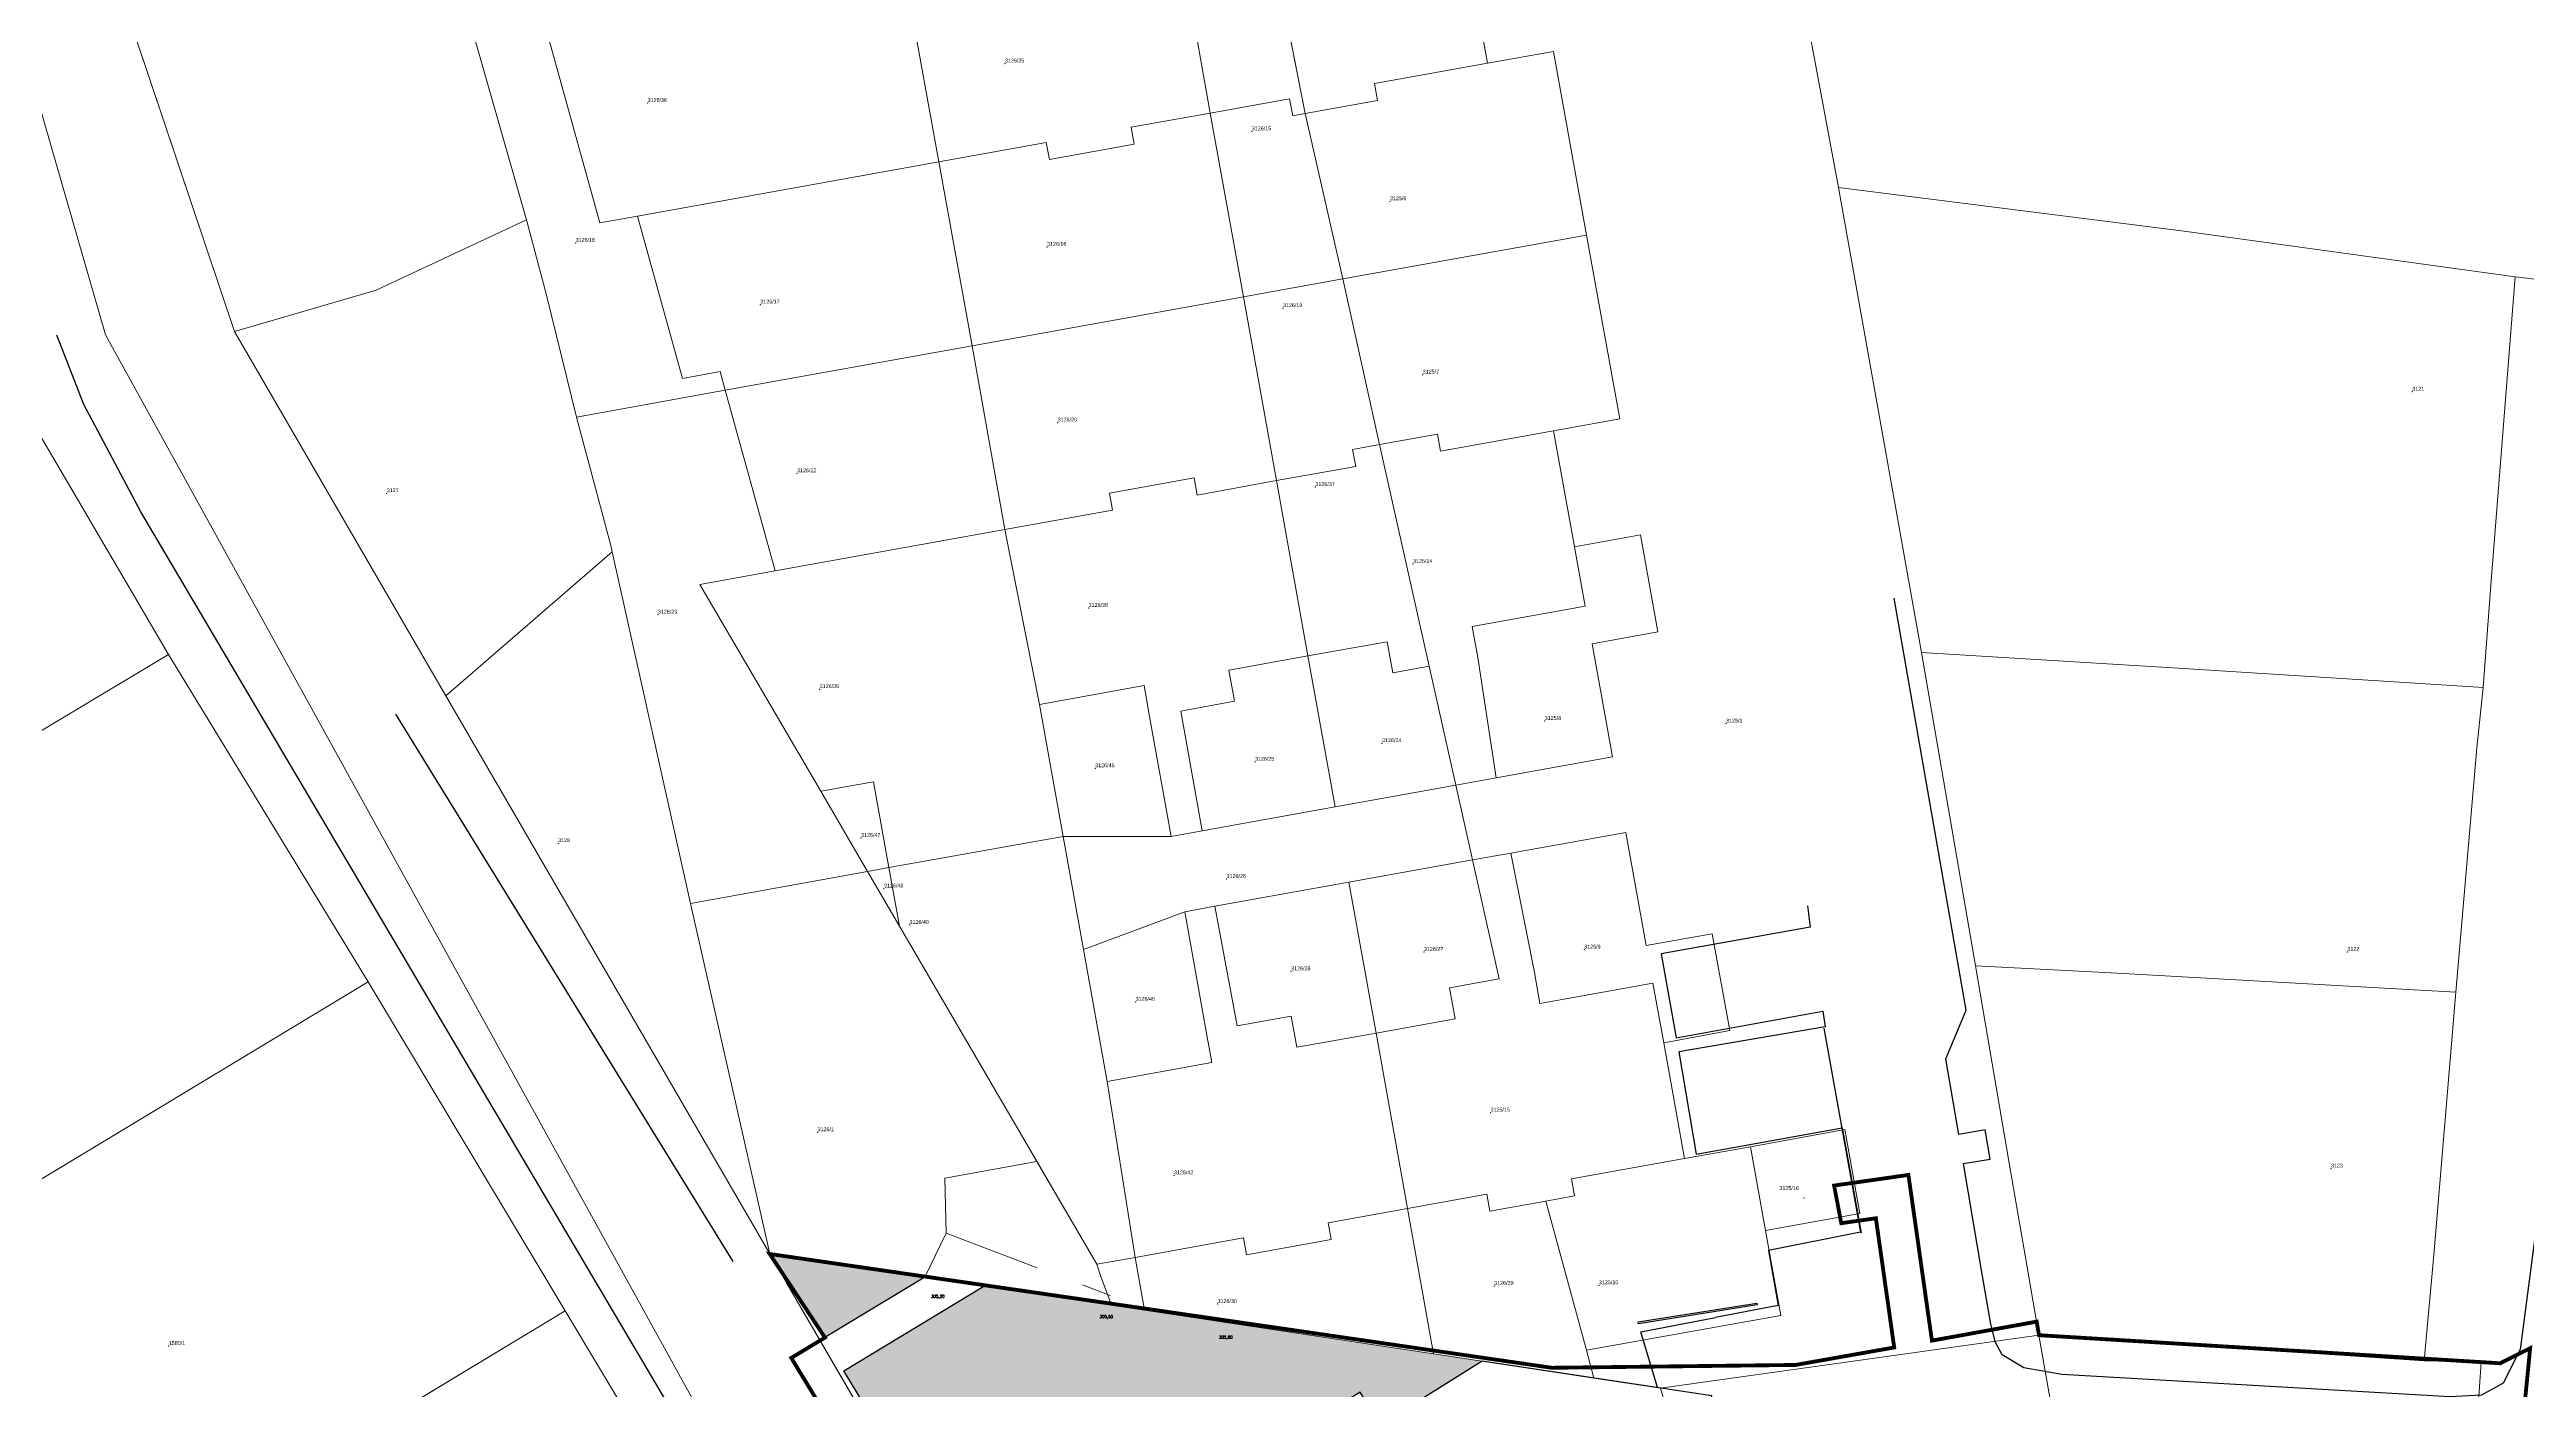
# Model space of a CAD drawing. Header units: metres. Extents: x -741772 to -729469, y -1051765 to -1042288.
# Drawn here: x -741494.3 to -741365, y -1051328.3 to -1051258.4 of the extents above; entities that cross this region are included whole.
import ezdxf
from ezdxf.enums import TextEntityAlignment as Align

# ---------------------------------------------------------------- set-up
doc = ezdxf.new("R2010")
doc.units = ezdxf.units.M
doc.header["$LTSCALE"] = 4
doc.header["$MEASUREMENT"] = 0
doc.linetypes.add('DASHED', pattern=[0.75, 0.5, -0.25])
doc.linetypes.add('ČÁRKOVANÁ', pattern=[19.05, 12.7, -6.35])
doc.layers.add('_navrhovany stav ploch', color=253, linetype='Continuous', lineweight=25)
for name, color, linetype, lineweight, true_color in [('ABMV_popisy vysek', 251, 'Continuous', 15, 0x505050), ('Katastr_1', 7, 'Continuous', 13, 0xafbfcf), ('Katastr_2', 7, 'Continuous', 13, 0xafbfcf)]:
    doc.layers.add(name, color=color, linetype=linetype, lineweight=lineweight, true_color=true_color)
doc.layers.add('ABMV_sachty', color=6, linetype='Continuous')
doc.layers.add('POLOHOPIS', color=252, linetype='Continuous')
doc.layers.add('ZELEN-NAVRH', color=7, linetype='Continuous', true_color=0x868970)
doc.layers.add('ŘEŠENÉ ÚZEMÍ', color=7, linetype='DASHED', true_color=0xd1490a)
doc.styles.add('CARY', font='simplex.shx', dxfattribs={"height": 1.5})
doc.styles.get("Standard").update_dxf_attribs({"font": 'arial.ttf'})
pattern_1 = [(50, (0, 0), (1.0758902739, -0.0941282025), [0.1125, -1.2375]), (355, (0, 0), (-0.2081270004, 1.12828820055), [0.09, -0.99]), (100.45144446, (0.0897, -0.0078), (0.8677632701, 1.03415998645), [0.095610288, -1.051713168]), (46.1842, (0, 0.3), (1.600861996, -0.2482789212), [0.16875, -1.85625]), (96.63563549, (0.1334, 0.2793), (1.4019929185, 1.4611779012), [0.143415513, -1.57757064]), (351.18416399, (0, 0.3), (1.4019929176, 1.4611779004), [0.135, -1.4850000015]), (21, (0.15, 0.225), (0.8953605782, -0.603928336), [0.1125, -1.2375]), (326, (0.15, 0.225), (0.3649729979, 1.0877250676), [0.09, -0.99]), (71.45144474, (0.2246, 0.1747), (1.2603335651, 0.4837967292), [0.095610285, -1.051713168]), (37.5, (0, 0), (0.01823978298, 0.49934078075), [0, -0.978, 0, -1.005, 0, -0.99375]), (7.5, (0, 0), (0.39460430616, 0.59161756782), [0, -0.573, 0, -0.9555, 0, -0.37875]), (327.5, (-0.3345, 0), (0.80073365426, -0.0338323076), [0, -0.375, 0, -1.17, 0, -1.5525]), (317.5, (-0.4845, 0), (0.874779254, 0.1501574735), [0, -0.4875, 0, -0.777, 0, -1.1025])]

# ---------------------------------------------------------------- blocks, each defined once
blk = doc.blocks.new('katastr nemovistosti')
at = {"layer": 'Katastr_1'}
for p, q in [((-59.54, 140.96), (-64.72, 159.64)), ((-64.72, 159.64), (-59.54, 140.96)), ((-68.47, 158.96), (-63.36, 141.13)), ((-63.36, 141.13), (-68.47, 158.96)), ((-25, 158.31), (-22.71, 146.68)), ((-22.71, 146.68), (-25, 158.31)), ((-27.67, 146.7), (-29.31, 155.85)), ((-29.31, 155.85), (-27.67, 146.7)), ((-13.2, 149.3), (-14.29, 155.36)), ((-14.29, 155.36), (-13.2, 149.3)), ((-78.61, 135.3), (-84.59, 153.13)), ((-43.49, 153.3), (-41.84, 144.15)), ((-41.84, 144.15), (-43.49, 153.3)), ((5.12, 142.82), (3.16, 153.35)), ((3.16, 153.35), (5.12, 142.82)), ((-19.1, 148.24), (-13.2, 149.3)), ((-13.2, 149.3), (-19.1, 148.24)), ((-13.2, 149.3), (-9.75, 149.92)), ((-9.75, 149.92), (-13.2, 149.3)), ((-9.75, 149.92), (-8.03, 140.33)), ((-8.03, 140.33), (-9.75, 149.92)), ((-23.53, 147.44), (-27.67, 146.7)), ((-27.67, 146.7), (-23.53, 147.44)), ((-23.37, 146.56), (-23.53, 147.44)), ((-23.53, 147.44), (-23.37, 146.56)), ((-18.95, 147.36), (-19.1, 148.24)), ((-19.1, 148.24), (-18.95, 147.36)), ((-31.8, 145.96), (-27.67, 146.7)), ((-27.67, 146.7), (-31.8, 145.96)), ((-27.67, 146.7), (-25.94, 137.1)), ((-25.94, 137.1), (-27.67, 146.7)), ((-22.71, 146.68), (-23.37, 146.56)), ((-23.37, 146.56), (-22.71, 146.68)), ((-22.71, 146.68), (-18.95, 147.36)), ((-18.95, 147.36), (-22.71, 146.68)), ((-20.76, 138.04), (-22.71, 146.68)), ((-22.71, 146.68), (-20.76, 138.04)), ((-41.84, 144.15), (-36.23, 145.16)), ((-36.23, 145.16), (-41.84, 144.15)), ((-36.23, 145.16), (-36.07, 144.27)), ((-36.07, 144.27), (-36.23, 145.16)), ((-36.07, 144.27), (-31.64, 145.07)), ((-31.64, 145.07), (-36.07, 144.27)), ((-31.64, 145.07), (-31.8, 145.96)), ((-31.8, 145.96), (-31.64, 145.07)), ((-41.84, 144.15), (-57.57, 141.32)), ((-57.57, 141.32), (-41.84, 144.15)), ((-40.11, 134.55), (-41.84, 144.15)), ((-41.84, 144.15), (-40.11, 134.55)), ((23.16, 140.53), (5.12, 142.82)), ((5.12, 142.82), (6.03, 137.75)), ((6.03, 137.75), (5.12, 142.82)), ((5.12, 142.82), (23.16, 140.53)), ((-71.21, 137.45), (-63.36, 141.13)), ((-63.36, 141.13), (-71.21, 137.45)), ((-63.36, 141.13), (-62.32, 137.2)), ((-62.32, 137.2), (-63.36, 141.13)), ((-57.57, 141.32), (-59.54, 140.96)), ((-59.54, 140.96), (-57.57, 141.32)), ((-57.57, 141.32), (-55.22, 132.85)), ((-55.22, 132.85), (-57.57, 141.32)), ((-8.03, 140.33), (-20.76, 138.04)), ((-20.76, 138.04), (-8.03, 140.33)), ((-6.3, 130.73), (-8.03, 140.33)), ((-8.03, 140.33), (-6.3, 130.73)), ((40.44, 138.15), (23.16, 140.53)), ((23.16, 140.53), (40.44, 138.15)), ((-78.61, 135.3), (-71.21, 137.45)), ((-71.21, 137.45), (-78.61, 135.3)), ((-62.32, 137.2), (-60.76, 130.83)), ((-60.76, 130.83), (-62.32, 137.2)), ((-25.94, 137.1), (-40.11, 134.55)), ((-40.11, 134.55), (-25.94, 137.1)), ((-25.94, 137.1), (-20.76, 138.04)), ((-20.76, 138.04), (-25.94, 137.1)), ((-24.21, 127.51), (-25.94, 137.1)), ((-25.94, 137.1), (-24.21, 127.51)), ((-18.83, 129.39), (-20.76, 138.04)), ((-20.76, 138.04), (-18.83, 129.39)), ((6.03, 137.75), (9.46, 118.54)), ((9.46, 118.54), (6.03, 137.75)), ((39.18, 122.05), (40.44, 138.15)), ((40.44, 138.15), (39.18, 122.05)), ((42.53, 137.9), (40.44, 138.15)), ((40.44, 138.15), (42.53, 137.9)), ((-67.57, 116.27), (-78.61, 135.3)), ((-52.99, 132.23), (-40.11, 134.55)), ((-40.11, 134.55), (-52.99, 132.23)), ((-40.11, 134.55), (-38.39, 124.96)), ((-38.39, 124.96), (-40.11, 134.55)), ((-55.22, 132.85), (-53.26, 133.2)), ((-53.26, 133.2), (-55.22, 132.85)), ((-53.26, 133.2), (-52.99, 132.23)), ((-52.99, 132.23), (-53.26, 133.2)), ((-52.99, 132.23), (-60.76, 130.83)), ((-60.76, 130.83), (-52.99, 132.23)), ((-52.99, 132.23), (-50.38, 122.8)), ((-50.38, 122.8), (-52.99, 132.23)), ((-60.76, 130.83), (-58.97, 124.13)), ((-58.97, 124.13), (-60.76, 130.83)), ((-9.75, 130.11), (-6.3, 130.73)), ((-6.3, 130.73), (-9.75, 130.11)), ((-20.24, 129.14), (-18.83, 129.39)), ((-18.83, 129.39), (-20.24, 129.14)), ((-18.83, 129.39), (-15.81, 129.94)), ((-15.81, 129.94), (-18.83, 129.39)), ((-16.24, 117.82), (-18.83, 129.39)), ((-18.83, 129.39), (-16.24, 117.82)), ((-15.81, 129.94), (-15.65, 129.05)), ((-15.65, 129.05), (-15.81, 129.94)), ((-15.65, 129.05), (-9.75, 130.11)), ((-9.75, 130.11), (-15.65, 129.05)), ((-9.75, 130.11), (-8.66, 124.06)), ((-8.66, 124.06), (-9.75, 130.11)), ((-24.21, 127.51), (-20.08, 128.25)), ((-20.08, 128.25), (-24.21, 127.51)), ((-20.08, 128.25), (-20.24, 129.14)), ((-20.24, 129.14), (-20.08, 128.25)), ((-32.93, 126.85), (-28.51, 127.65)), ((-28.51, 127.65), (-32.93, 126.85)), ((-32.78, 125.97), (-32.93, 126.85)), ((-32.93, 126.85), (-32.78, 125.97)), ((-28.51, 127.65), (-28.35, 126.76)), ((-28.35, 126.76), (-28.51, 127.65)), ((-28.35, 126.76), (-24.21, 127.51)), ((-24.21, 127.51), (-28.35, 126.76)), ((-24.21, 127.51), (-22.57, 118.36)), ((-22.57, 118.36), (-24.21, 127.51)), ((-38.39, 124.96), (-32.78, 125.97)), ((-32.78, 125.97), (-38.39, 124.96)), ((-38.39, 124.96), (-50.38, 122.8)), ((-50.38, 122.8), (-38.39, 124.96)), ((-36.59, 115.83), (-38.39, 124.96)), ((-38.39, 124.96), (-36.59, 115.83)), ((-5.21, 124.68), (-8.66, 124.06)), ((-8.66, 124.06), (-5.21, 124.68)), ((-4.3, 119.61), (-5.21, 124.68)), ((-5.21, 124.68), (-4.3, 119.61)), ((-58.89, 123.8), (-67.57, 116.27)), ((-67.57, 116.27), (-58.89, 123.8)), ((-58.97, 124.13), (-58.89, 123.8)), ((-58.89, 123.8), (-58.97, 124.13)), ((-54.81, 105.44), (-58.89, 123.8)), ((-58.89, 123.8), (-54.81, 105.44)), ((-8.66, 124.06), (-8.1, 120.96)), ((-8.1, 120.96), (-8.66, 124.06)), ((-50.38, 122.8), (-54.31, 122.09)), ((-54.31, 122.09), (-50.38, 122.8)), ((-54.31, 122.09), (-48.01, 111.3)), ((-48.01, 111.3), (-54.31, 122.09)), ((38.77, 116.72), (39.18, 122.05)), ((39.18, 122.05), (38.77, 116.72)), ((-8.1, 120.96), (-14, 119.9)), ((-14, 119.9), (-8.1, 120.96)), ((-18.43, 119.1), (-22.57, 118.36)), ((-22.57, 118.36), (-18.43, 119.1)), ((-18.14, 117.48), (-18.43, 119.1)), ((-18.43, 119.1), (-18.14, 117.48)), ((-14, 119.9), (-13.71, 118.27)), ((-13.71, 118.27), (-14, 119.9)), ((-7.74, 118.99), (-4.3, 119.61)), ((-4.3, 119.61), (-7.74, 118.99)), ((-6.68, 113.09), (-7.74, 118.99)), ((-7.74, 118.99), (-6.68, 113.09)), ((-26.7, 117.61), (-22.57, 118.36)), ((-22.57, 118.36), (-26.7, 117.61)), ((-22.57, 118.36), (-21.15, 110.48)), ((-21.15, 110.48), (-22.57, 118.36)), ((-16.24, 117.82), (-18.14, 117.48)), ((-18.14, 117.48), (-16.24, 117.82)), ((-14.85, 111.62), (-16.24, 117.82)), ((-16.24, 117.82), (-14.85, 111.62)), ((-13.71, 118.27), (-12.74, 112)), ((-12.74, 112), (-13.71, 118.27)), ((9.46, 118.54), (11.3, 107.83)), ((11.3, 107.83), (9.46, 118.54)), ((9.46, 118.54), (22.58, 117.73)), ((22.58, 117.73), (9.46, 118.54)), ((22.58, 117.73), (31.12, 117.2)), ((31.12, 117.2), (22.58, 117.73)), ((-36.59, 115.83), (-31.13, 116.82)), ((-31.13, 116.82), (-36.59, 115.83)), ((-31.13, 116.82), (-30.84, 115.19)), ((-30.84, 115.19), (-31.13, 116.82)), ((-26.41, 115.99), (-26.7, 117.61)), ((-26.7, 117.61), (-26.41, 115.99)), ((31.12, 117.2), (38.77, 116.72)), ((38.77, 116.72), (31.12, 117.2)), ((38.77, 116.72), (38.44, 113.56)), ((38.44, 113.56), (38.77, 116.72)), ((-50.67, 87.14), (-67.57, 116.27)), ((-35.35, 108.94), (-36.59, 115.83)), ((-36.59, 115.83), (-35.35, 108.94)), ((-30.84, 115.19), (-29.71, 108.94)), ((-29.71, 108.94), (-30.84, 115.19)), ((-29.21, 115.48), (-26.41, 115.99)), ((-26.41, 115.99), (-29.21, 115.48)), ((-28.1, 109.23), (-29.21, 115.48)), ((-29.21, 115.48), (-28.1, 109.23)), ((-12.74, 112), (-6.68, 113.09)), ((-6.68, 113.09), (-12.74, 112)), ((38.44, 113.56), (37.35, 100.81)), ((37.35, 100.81), (38.44, 113.56)), ((-48.01, 111.3), (-45.26, 111.79)), ((-45.26, 111.79), (-48.01, 111.3)), ((-45.57, 107.1), (-48.01, 111.3)), ((-48.01, 111.3), (-45.57, 107.1)), ((-45.26, 111.79), (-44.45, 107.31)), ((-44.45, 107.31), (-45.26, 111.79)), ((-14.85, 111.62), (-21.15, 110.48)), ((-21.15, 110.48), (-14.85, 111.62)), ((-12.74, 112), (-14.85, 111.62)), ((-14.85, 111.62), (-12.74, 112)), ((-13.98, 107.71), (-14.85, 111.62)), ((-14.85, 111.62), (-13.98, 107.71)), ((-21.15, 110.48), (-28.1, 109.23)), ((-28.1, 109.23), (-21.15, 110.48)), ((-44.45, 107.31), (-35.35, 108.94)), ((-35.35, 108.94), (-44.45, 107.31)), ((-29.71, 108.94), (-35.35, 108.94)), ((-35.35, 108.94), (-34.29, 103.04)), ((-34.29, 103.04), (-35.35, 108.94)), ((-35.35, 108.94), (-29.71, 108.94)), ((-28.1, 109.23), (-29.71, 108.94)), ((-29.71, 108.94), (-28.1, 109.23)), ((-5.97, 109.15), (-11.99, 108.07)), ((-11.99, 108.07), (-5.97, 109.15)), ((-4.91, 103.24), (-5.97, 109.15)), ((-5.97, 109.15), (-4.91, 103.24)), ((-20.44, 106.55), (-13.98, 107.71)), ((-13.98, 107.71), (-20.44, 106.55)), ((-11.99, 108.07), (-13.98, 107.71)), ((-13.98, 107.71), (-11.99, 108.07)), ((-13.98, 107.71), (-12.59, 101.51)), ((-12.59, 101.51), (-13.98, 107.71)), ((-10.75, 101.84), (-11.99, 108.07)), ((-11.99, 108.07), (-10.75, 101.84)), ((11.3, 107.83), (12.27, 102.18)), ((12.27, 102.18), (11.3, 107.83)), ((-45.57, 107.1), (-54.81, 105.44)), ((-54.81, 105.44), (-45.57, 107.1)), ((-44.45, 107.31), (-45.57, 107.1)), ((-45.57, 107.1), (-44.45, 107.31)), ((-43.9, 104.25), (-45.57, 107.1)), ((-45.57, 107.1), (-43.9, 104.25)), ((-43.9, 104.25), (-44.45, 107.31)), ((-44.45, 107.31), (-43.9, 104.25)), ((-27.43, 105.29), (-20.44, 106.55)), ((-20.44, 106.55), (-27.43, 105.29)), ((-20.44, 106.55), (-19.02, 98.67)), ((-19.02, 98.67), (-20.44, 106.55)), ((-54.81, 105.44), (-50.67, 87.14)), ((-50.67, 87.14), (-54.81, 105.44)), ((-34.29, 103.04), (-29, 105)), ((-29, 105), (-34.29, 103.04)), ((-27.43, 105.29), (-29, 105)), ((-29, 105), (-27.43, 105.29)), ((-29, 105), (-27.88, 98.75)), ((-27.88, 98.75), (-29, 105)), ((-26.26, 99.05), (-27.43, 105.29)), ((-27.43, 105.29), (-26.26, 99.05)), ((-33.6, 86.6), (-43.9, 104.25)), ((-43.9, 104.25), (-33.6, 86.6)), ((-1.47, 103.86), (-4.91, 103.24)), ((-4.91, 103.24), (-1.47, 103.86)), ((-0.55, 98.8), (-1.47, 103.86)), ((-1.47, 103.86), (-0.55, 98.8)), ((-33.05, 96.15), (-34.29, 103.04)), ((-34.29, 103.04), (-33.05, 96.15)), ((12.27, 102.18), (14.02, 91.99)), ((19.02, 101.83), (12.27, 102.18)), ((14.02, 91.99), (12.27, 102.18)), ((12.27, 102.18), (19.02, 101.83)), ((-121.24, 71.41), (-71.63, 101.34)), ((-71.63, 101.34), (-61.35, 84.17)), ((-12.59, 101.51), (-15.18, 101.04)), ((-15.18, 101.04), (-12.59, 101.51)), ((-15.18, 101.04), (-14.89, 99.42)), ((-14.89, 99.42), (-15.18, 101.04)), ((-10.46, 100.21), (-10.75, 101.84)), ((-10.75, 101.84), (-10.46, 100.21)), ((-4.56, 101.28), (-10.46, 100.21)), ((-10.46, 100.21), (-4.56, 101.28)), ((-4, 98.17), (-4.56, 101.28)), ((-4.56, 101.28), (-4, 98.17)), ((20.3, 101.76), (19.02, 101.83)), ((19.02, 101.83), (20.3, 101.76)), ((37.35, 100.81), (20.3, 101.76)), ((20.3, 101.76), (37.35, 100.81)), ((36.2, 87.1), (37.35, 100.81)), ((37.35, 100.81), (36.2, 87.1)), ((-27.88, 98.75), (-27.59, 97.13)), ((-27.59, 97.13), (-27.88, 98.75)), ((-23.45, 99.55), (-26.26, 99.05)), ((-26.26, 99.05), (-23.45, 99.55)), ((-23.16, 97.93), (-23.45, 99.55)), ((-23.45, 99.55), (-23.16, 97.93)), ((-19.02, 98.67), (-23.16, 97.93)), ((-23.16, 97.93), (-19.02, 98.67)), ((-14.89, 99.42), (-19.02, 98.67)), ((-19.02, 98.67), (-14.89, 99.42)), ((-19.02, 98.67), (-17.38, 89.52)), ((-17.38, 89.52), (-19.02, 98.67)), ((-4, 98.17), (-0.55, 98.8)), ((-0.55, 98.8), (-4, 98.17)), ((-27.59, 97.13), (-33.05, 96.15)), ((-33.05, 96.15), (-27.59, 97.13)), ((-2.91, 92.12), (-4, 98.17)), ((-4, 98.17), (-2.91, 92.12)), ((-33.05, 96.15), (-31.6, 86.96)), ((-31.6, 86.96), (-33.05, 96.15)), ((0.53, 92.74), (5.46, 93.63)), ((5.46, 93.63), (0.53, 92.74)), ((5.46, 93.63), (6.24, 89.25)), ((6.24, 89.25), (5.46, 93.63)), ((-2.91, 92.12), (-8.81, 91.06)), ((-8.81, 91.06), (-2.91, 92.12)), ((0.53, 92.74), (-2.91, 92.12)), ((-2.91, 92.12), (0.53, 92.74)), ((1.32, 88.36), (0.53, 92.74)), ((0.53, 92.74), (1.32, 88.36)), ((14.02, 91.99), (14.96, 86.55)), ((14.96, 86.55), (14.02, 91.99)), ((-8.81, 91.06), (-8.65, 90.17)), ((-8.65, 90.17), (-8.81, 91.06)), ((-17.38, 89.52), (-21.51, 88.77)), ((-21.51, 88.77), (-17.38, 89.52)), ((-17.38, 89.52), (-13.24, 90.26)), ((-13.24, 90.26), (-17.38, 89.52)), ((-16.01, 81.92), (-17.38, 89.52)), ((-17.38, 89.52), (-16.01, 81.92)), ((-13.24, 90.26), (-13.08, 89.38)), ((-13.08, 89.38), (-13.24, 90.26)), ((-13.08, 89.38), (-10.16, 89.9)), ((-10.16, 89.9), (-13.08, 89.38)), ((-8.65, 90.17), (-10.16, 89.9)), ((-10.16, 89.9), (-8.65, 90.17)), ((-10.16, 89.9), (-8.03, 82.11)), ((-8.03, 82.11), (-10.16, 89.9)), ((6.24, 89.25), (1.32, 88.36)), ((1.32, 88.36), (6.24, 89.25)), ((-25.94, 87.98), (-31.6, 86.96)), ((-31.6, 86.96), (-25.94, 87.98)), ((-25.78, 87.09), (-25.94, 87.98)), ((-25.94, 87.98), (-25.78, 87.09)), ((-21.51, 88.77), (-21.36, 87.89)), ((-21.36, 87.89), (-21.51, 88.77)), ((2.12, 83.93), (1.32, 88.36)), ((1.32, 88.36), (2.12, 83.93)), ((-49.8, 85.64), (-50.67, 87.14)), ((-50.67, 87.14), (-31.1, 84.2)), ((-31.1, 84.2), (-50.67, 87.14)), ((-31.6, 86.96), (-33.6, 86.6)), ((-33.6, 86.6), (-31.6, 86.96)), ((-31.6, 86.96), (-31.1, 84.2)), ((-31.1, 84.2), (-31.6, 86.96)), ((-21.36, 87.89), (-25.78, 87.09)), ((-25.78, 87.09), (-21.36, 87.89)), ((35.69, 81.57), (36.2, 87.1)), ((36.2, 87.1), (35.69, 81.57)), ((-41.95, 72.15), (-49.8, 85.64)), ((14.96, 86.55), (15.59, 82.9)), ((15.59, 82.9), (14.96, 86.55)), ((-61.35, 84.17), (-81.33, 72.11)), ((-31.1, 84.2), (-16.01, 81.92)), ((-16.01, 81.92), (-31.1, 84.2)), ((-8.03, 82.11), (2.12, 83.93)), ((2.12, 83.93), (-8.03, 82.11)), ((-4.16, 80.14), (15.59, 82.9)), ((15.59, 82.9), (-4.16, 80.14)), ((17.41, 72.43), (15.59, 82.9)), ((15.59, 82.9), (26.11, 82.2)), ((15.59, 82.9), (17.41, 72.43)), ((26.11, 82.2), (15.59, 82.9)), ((-7.64, 80.66), (-16.01, 81.92)), ((-16.01, 81.92), (-7.64, 80.66)), ((-8.03, 82.11), (-7.64, 80.66)), ((-7.64, 80.66), (-8.03, 82.11)), ((26.11, 82.2), (35.69, 81.57)), ((35.69, 81.57), (26.11, 82.2)), ((35.69, 81.57), (38.67, 81.49)), ((38.67, 81.49), (35.69, 81.57)), ((38.67, 81.49), (37.75, 67.96)), ((37.75, 67.96), (38.67, 81.49)), ((-4.16, 80.14), (-7.64, 80.66)), ((-7.64, 80.66), (-4.16, 80.14)), ((-1.69, 71.08), (-4.16, 80.14)), ((-4.16, 80.14), (-1.69, 71.08))]:
    blk.add_line(p, q, dxfattribs=at)
blk.add_lwpolyline([(-111.93, 285.11), (-102.85, 253.79, 0.190076), (-92.08, 253.46), (-90.63, 250.07), (-84.5, 234.47, 0.363311), (-101.85, 213.09), (-84.59, 153.13), (-78.61, 135.3), (-67.57, 116.27), (-50.67, 87.14), (-49.8, 85.64), (-41.95, 72.15), (-13.49, 23.2), (-2.48, 4.26), (0, 0), (-7.26, -1.34), (-9.81, -1.81), (-85.35, 135.12), (-125.54, 274.55), (-176.04, 440.07)], format="xyb", dxfattribs=at)
blk.add_lwpolyline([(-125.54, 274.55), (-85.35, 135.12), (-9.81, -1.81), (-15.71, -3.73), (-13.87, -2.55), (-12.73, -0.79), (-12.43, 1.52), (-13.18, 3.7), (-29.48, 30.94), (-40.78, 49.81), (-44.81, 56.54), (-51.07, 67), (-61.35, 84.17), (-71.63, 101.34), (-82.06, 118.44), (-91.67, 134.83), (-98.57, 158.55)], dxfattribs=at)
for points in [[(-91.67, 134.83), (-82.06, 118.44), (-129.37, 90.09), (-134.94, 115.99), (-114.78, 124.75)], [(-71.63, 101.34), (-121.24, 71.41), (-123.29, 74.85), (-128.57, 71.71), (-126.56, 68.21), (-127.7, 67.51), (-129.39, 72.2), (-134.67, 86.91), (-129.37, 90.09), (-82.06, 118.44)], [(-61.35, 84.17), (-51.07, 67), (-73.57, 53.49), (-83.14, 47.75), (-93.43, 64.88), (-90.89, 66.39), (-85.39, 69.66), (-84.91, 68.86), (-85.19, 68.69), (-82.41, 64.09), (-77.79, 66.88), (-80.57, 71.48), (-80.85, 71.31), (-81.33, 72.11)]]:
    blk.add_lwpolyline(points, close=True, dxfattribs=at)
for p in [(-38.39, 149.28), (-57.04, 147.22), (-25.5, 145.74), (-18.29, 142.09), (-60.8, 139.91), (-36.19, 139.71), (-51.16, 136.7), (-23.88, 136.51), (-16.58, 133.04), (35.08, 132.15), (-35.64, 130.54), (-70.66, 126.85), (-49.24, 127.89), (-22.18, 127.17), (-17.09, 123.15), (-56.51, 120.51), (-34.02, 120.86), (-48.06, 116.62), (-18.7, 113.8), (-10.21, 114.96), (-0.75, 114.82), (-25.34, 112.83), (-33.68, 112.49), (-45.9, 108.85), (-61.71, 108.58), (-44.7, 106.21), (-26.82, 106.71), (-43.37, 104.31), (-16.52, 102.9), (-8.15, 103.02), (31.69, 102.9), (-23.45, 101.89), (-31.57, 100.3), (-13.04, 94.52), (-48.17, 93.49), (-29.56, 91.24), (30.83, 91.6), (3.32, 90.06), (-12.85, 85.47), (-7.38, 85.5), (-27.29, 84.52), (-82.04, 82.33)]:
    blk.add_point(p, dxfattribs=at)
at = {"layer": 'Katastr_2', "linetype": 'Continuous'}
for s, p in [('3126/35', (-38.39, 149.28)), ('3126/36', (-57.04, 147.22)), ('3126/15', (-25.5, 145.74)), ('3125/6', (-18.29, 142.09)), ('3126/18', (-60.8, 139.91)), ('3126/16', (-36.19, 139.71)), ('3126/17', (-51.16, 136.7)), ('3126/19', (-23.88, 136.51)), ('3125/7', (-16.58, 133.04)), ('3121', (35.08, 132.15)), ('3126/20', (-35.64, 130.54)), ('3126/22', (-49.24, 127.89)), ('3127', (-70.66, 126.85)), ('3126/37', (-22.18, 127.17)), ('3125/14', (-17.09, 123.15)), ('3126/23', (-56.51, 120.51)), ('3126/38', (-34.02, 120.86)), ('3126/39', (-48.06, 116.62)), ('3125/8', (-10.21, 114.96)), ('3125/1', (-0.75, 114.82)), ('3126/24', (-18.7, 113.8)), ('3126/45', (-33.68, 112.49)), ('3126/25', (-25.34, 112.83)), ('3128', (-61.71, 108.58)), ('3126/47', (-45.9, 108.85)), ('3126/48', (-44.7, 106.21)), ('3126/26', (-26.82, 106.71)), ('3126/40', (-43.37, 104.31)), ('3126/28', (-23.45, 101.89)), ('3126/27', (-16.52, 102.9)), ('3125/9', (-8.15, 103.02)), ('3122', (31.69, 102.9)), ('3126/46', (-31.57, 100.3)), ('3125/15', (-13.04, 94.52)), ('3126/1', (-48.17, 93.49)), ('3123', (30.83, 91.6)), ('3126/42', (-29.56, 91.24)), ('3125/16', (2.04, 90.42)), ('3126/29', (-12.85, 85.47)), ('3125/10', (-7.38, 85.5)), ('3126/30', (-27.29, 84.52)), ('1580/1', (-82.04, 82.33))]:
    blk.add_text(s, height=0.2, dxfattribs=at).set_placement(p, align=Align.BOTTOM_LEFT)

msp = doc.modelspace()

# ---------------------------------------------------------------- hatches: boundary and pattern name
at = {"layer": 'ZELEN-NAVRH'}
h = msp.add_hatch(dxfattribs=at)
h.set_pattern_fill('AR-CONC', color=256, scale=0.15)
h.set_pattern_definition(pattern_1)
h.paths.add_polyline_path([(-741448.607, -1051322.467), (-741456.69, -1051321.25), (-741453.804, -1051325.615)])
h.paths.add_polyline_path([(-741419.501, -1051326.851), (-741424.559, -1051326.086), (-741445.513, -1051322.932), (-741452.729, -1051327.299), (-741443.187, -1051341.673), (-741433.276, -1051335.471), (-741434.337, -1051333.776), (-741432.642, -1051332.715), (-741430.946, -1051331.654), (-741429.251, -1051330.593), (-741427.555, -1051329.532), (-741425.86, -1051328.471), (-741424.799, -1051330.166)])
h = msp.add_hatch(dxfattribs=at)
h.set_pattern_fill('AR-CONC', color=256, scale=0.15)
h.set_pattern_definition(pattern_1)
h.paths.add_polyline_path([(-741452.729, -1051327.299), (-741452.818, -1051327.352), (-741444.919, -1051340.408), (-741443.888, -1051342.112), (-741443.187, -1051341.673)])
h.paths.add_polyline_path([(-741442.353, -1051342.934), (-741442.851, -1051343.246), (-741440.603, -1051346.962), (-741439.968, -1051346.564)])
h.paths.add_polyline_path([(-741421.001, -1051375.25), (-741422.822, -1051376.352), (-741418.007, -1051384.309), (-741415.89, -1051382.982)])
h.paths.add_polyline_path([(-741414.421, -1051385.189), (-741416.636, -1051386.576), (-741410.378, -1051396.919), (-741406.965, -1051396.291), (-741410.987, -1051390.375)])
h.paths.add_polyline_path([(-741438.589, -1051348.65), (-741439.303, -1051349.097), (-741431.151, -1051362.583), (-741429.896, -1051361.797)])
h.paths.add_polyline_path([(-741428.857, -1051363.324), (-741430.194, -1051364.166), (-741423.881, -1051374.597), (-741422.124, -1051373.534)])

# ---------------------------------------------------------------- linework, layer by layer
at = {"layer": '_navrhovany stav ploch'}
for points in [[(-741448.589, -1051322.466), (-741455.565, -1051326.67), (-741448.419, -1051338.517), (-741440.589, -1051351.467), (-741425.745, -1051375.991)], [(-741424.798, -1051330.163), (-741425.859, -1051328.468), (-741434.336, -1051333.773), (-741433.275, -1051335.468), (-741443.887, -1051342.109), (-741444.918, -1051340.405), (-741452.817, -1051327.349), (-741445.512, -1051322.929)]]:
    msp.add_lwpolyline(points, dxfattribs=at)
msp.add_lwpolyline([(-741368.247, -1051368.798), (-741367.539, -1051359.187), (-741367.004, -1051350.43), (-741366.357, -1051340.675, 0.395833), (-741371.975, -1051334.689), (-741402.764, -1051332.618), (-741407.676, -1051332.397), (-741407.507, -1051328.649), (-741419.5, -1051326.848), (-741424.798, -1051330.163)], format="xyb", dxfattribs=at)
at = {"layer": 'POLOHOPIS'}
for points in [[(-741442.197, -1051421.674), (-741419.424, -1051413.823), (-741417.766, -1051412.832), (-741417.307, -1051411.897), (-741416.56, -1051410.072), (-741416.174, -1051408.051), (-741416.412, -1051406.417), (-741416.979, -1051405.089), (-741419.16, -1051401.348), (-741441.132, -1051364.434), (-741455.053, -1051340.855), (-741489.52, -1051282.502), (-741492.488, -1051276.908), (-741493.908, -1051273.294)], [(-741361.578, -1051291.14), (-741364.404, -1051319.323), (-741365.317, -1051326.231), (-741366.197, -1051327.99), (-741367.328, -1051328.618), (-741368.991, -1051328.702), (-741389.246, -1051327.54), (-741391.221, -1051327.199), (-741392.344, -1051326.511), (-741392.699, -1051325.875), (-741392.945, -1051324.921), (-741393.389, -1051322.296), (-741394.365, -1051316.532), (-741392.983, -1051316.298), (-741393.241, -1051314.776), (-741394.623, -1051315.01), (-741395.292, -1051311.059), (-741394.496, -1051309.154), (-741394.233, -1051308.524), (-741397.993, -1051287.016)], [(-741458.599, -1051321.646), (-741476.211, -1051293.067)], [(-741402.514, -1051303.075), (-741402.371, -1051304.182), (-741410.153, -1051305.578), (-741409.363, -1051309.959), (-741401.711, -1051308.58), (-741401.592, -1051309.396), (-741409.237, -1051310.691), (-741408.331, -1051316.042), (-741400.7, -1051314.667), (-741399.711, -1051320.155)], [(-741401.661, -1051309.47), (-741399.75, -1051320.11), (-741404.55, -1051321.06), (-741404.05, -1051323.94), (-741407.323, -1051324.57)], [(-741405.15, -1051323.91), (-741411.34, -1051324.9), (-741411.356, -1051324.801), (-741405.166, -1051323.811), (-741405.15, -1051323.91)], [(-741410.337, -1051328.224), (-741411.22, -1051325.32), (-741407.323, -1051324.57)]]:
    msp.add_lwpolyline(points, dxfattribs=at)
at = {"layer": 'POLOHOPIS', "lineweight": 5}
msp.add_lwpolyline([(-741438.84, -1051323.93), (-741439.413, -1051322.419), (-741439.62, -1051321.79), (-741442.747, -1051316.431), (-741447.54, -1051317.294), (-741447.482, -1051320.162), (-741448.59, -1051322.467)], dxfattribs=at)
at = {"layer": 'POLOHOPIS', "linetype": 'ČÁRKOVANÁ', "lineweight": 5, "ltscale": 0.1}
msp.add_lwpolyline([(-741447.482, -1051320.162), (-741438.91, -1051323.42)], dxfattribs=at)
at = {"layer": 'ŘEŠENÉ ÚZEMÍ', "color": 11, "ltscale": 4, "true_color": 0xf27172, "const_width": 0.2}
msp.add_lwpolyline([(-741447.18, -1051340.463), (-741455.565, -1051326.676), (-741455.565, -1051326.676), (-741453.804, -1051325.615), (-741456.69, -1051321.25), (-741415.866, -1051327.191), (-741403.14, -1051327.043), (-741397.988, -1051326.131), (-741398.945, -1051319.386), (-741400.752, -1051319.643), (-741401.126, -1051317.679), (-741397.246, -1051317.123), (-741396.019, -1051325.774), (-741390.552, -1051324.782), (-741390.43, -1051325.49), (-741366.353, -1051326.956), (-741364.79, -1051326.17), (-741366.619, -1051344.733)], dxfattribs=at)

# ---------------------------------------------------------------- block references
at = {"layer": 'ABMV_sachty', "lineweight": 50}
msp.add_blockref('katastr nemovistosti', (-741406.02, -1051408.39), dxfattribs=at)

# ---------------------------------------------------------------- texts
at = {"layer": 'ABMV_popisy vysek', "lineweight": 20, "style": 'CARY'}
for s, p in [('305,20', (-741448.265, -1051323.539, -0.199)), ('305,50', (-741439.477, -1051324.595, -0.199)), ('305,60', (-741433.238, -1051325.669, -0.199))]:
    msp.add_text(s, height=0.15, dxfattribs=at).set_placement(p)

doc.saveas('drawing.dxf')
